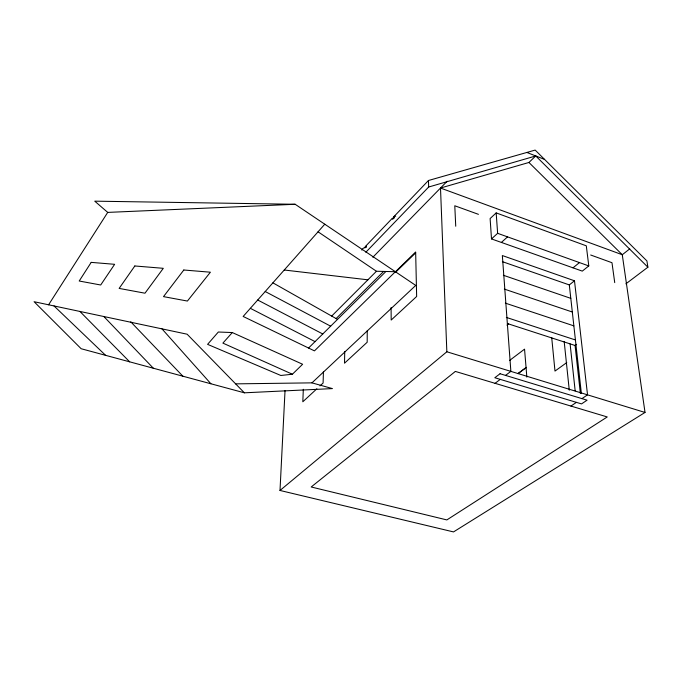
<?xml version="1.0" encoding="UTF-8"?>
<svg xmlns="http://www.w3.org/2000/svg" width="682" height="682" viewBox="0 0 682 682"><rect width="100%" height="100%" fill="white"/><g stroke="black" fill="none" stroke-linecap="round" stroke-linejoin="round"><path stroke-width="1.02" d="M367.248 330.676L367.18 342.245L344.521 363.199L344.734 351.537M323.447 371.46L323.098 383.02L319.977 385.901M303.32 389.294L302.817 401.783L316.857 388.791M280.004 490.46L446.846 351.776L440.504 188.036L528.934 162.469L622.274 254.736L645.027 412.448L453.521 531.917L280.004 490.46L285.042 390.454M394.358 217.669C389.882 219.016 394.153 219.485 393.667 216.893L428.458 180.508L535.165 150.083L646.911 260.925L647.9 267.199L625.88 283.84M361.861 250.149C362.995 246.679 365.637 248.913 366.004 245.818L392.338 218.283L393.139 218.7M392.67 218.845C394.818 218.572 392.721 215.606 395.696 216.279M48.593 304.794L107.713 212.4L295.17 204.276L415.739 285.417L311.955 382.858L235.631 383.864M324.785 224.199L243.15 316.457L314.453 350.872L395.381 271.717L376.447 271.257L318.059 231.803M232.298 332.552L222.895 343.114L292.399 374.23L302.62 364.256L232.298 332.552L218.334 332.015L207.592 344.35L280.822 375.475L292.399 374.23M365.833 252.238L428.663 187.021L535.754 155.956L647.9 267.199M372.849 257.242L447.179 181.216M331.682 316.073L376.447 271.257M336.107 318.579L383.625 271.427M308.562 348.033L385.918 271.487M395.355 271.837L415.653 251.982L416.651 296.482L391.187 320.046L391.084 307.531M395.364 272.476L415.67 252.877M528.934 162.469L535.754 155.956M496.172 212.903L490.119 218.564L491.5 238.922L582.283 271.121L588.788 265.92L586.298 245.827L496.172 212.903L497.63 233.321L491.5 238.922M501.381 242.425L507.561 236.867M573.008 267.83L579.47 262.587M506.99 325.161L508.644 323.831M502.387 261.666L569.308 284.914L574.491 280.788L587.534 394.844L581.942 398.629M629.767 248.853L622.274 254.736L440.504 188.036M364.759 247.114L365.902 247.327L364.938 247.651M509.565 360.471L524.552 349.15L526.845 377.12M495.047 383.318L500.264 379.38M505.533 375.398L510.869 371.375L502.344 255.554L574.491 280.788M526.351 367.351L517.936 373.634L526.359 367.445M507.382 323.549L575.071 345.493L576.597 344.376M566.759 362.585L554.986 371.076L551.712 337.616M570.936 406.063L576.409 402.363M365.535 247.293L366.046 247.131M365.066 247.685L365.723 247.464M365.987 246.108L366.191 246.611M393.344 218.146L393.804 218.01M393.182 218.419L393.693 218.266M392.534 218.82L393.54 218.47M244.378 392.815L187.132 334.206L34.1 301.717L81.158 348.732L244.378 392.815L332.432 388.595L311.955 382.858M295.17 204.276L94.747 201.164L107.713 212.4M284.249 270.012L367.905 279.816M446.846 351.776L645.027 412.448M506.342 317.411L575.429 339.96M505.362 303.14L573.86 325.868M504.33 289.091L572.317 312.006M503.384 275.281L570.8 298.358M497.63 233.321L588.788 265.92M478.44 214.336L454.783 205.768L455.738 226.236M590.68 255L611.984 262.715L614.729 282.621M526.854 152.453L544.586 159.426M250.354 308.324L315.05 341.614M257.702 300.012L322.765 333.975M265.221 291.521L330.642 326.184M272.894 282.842L337.522 319.372M54.031 305.954L105.608 355.339M79.922 311.444L129.665 361.835M130.748 321.827L182.878 376.208M103.86 316.525L153.339 368.229M161.984 328.869L210.909 383.778M569.308 284.914L581.362 393.386M575.071 345.493L580.373 393.48M570.101 343.89L575.173 390.88M564.193 341.631L569.282 390.223M428.458 180.508L428.663 187.021M91.2 262.374L79.206 281.018L100.697 284.999L114.627 264.309L91.2 262.374M134.831 265.971L119.145 288.409L144.985 293.2L163.296 268.316L134.831 265.971M183.808 270.004L163.51 296.627L187.405 301.052L210.397 272.203L183.808 270.004M455.363 371.426L311.188 486.982L446.855 519.923L607.253 416.949L455.363 371.426M500.068 373.736L494.808 377.734L581.524 403.906L587.074 400.189L500.068 373.736"/></g></svg>
